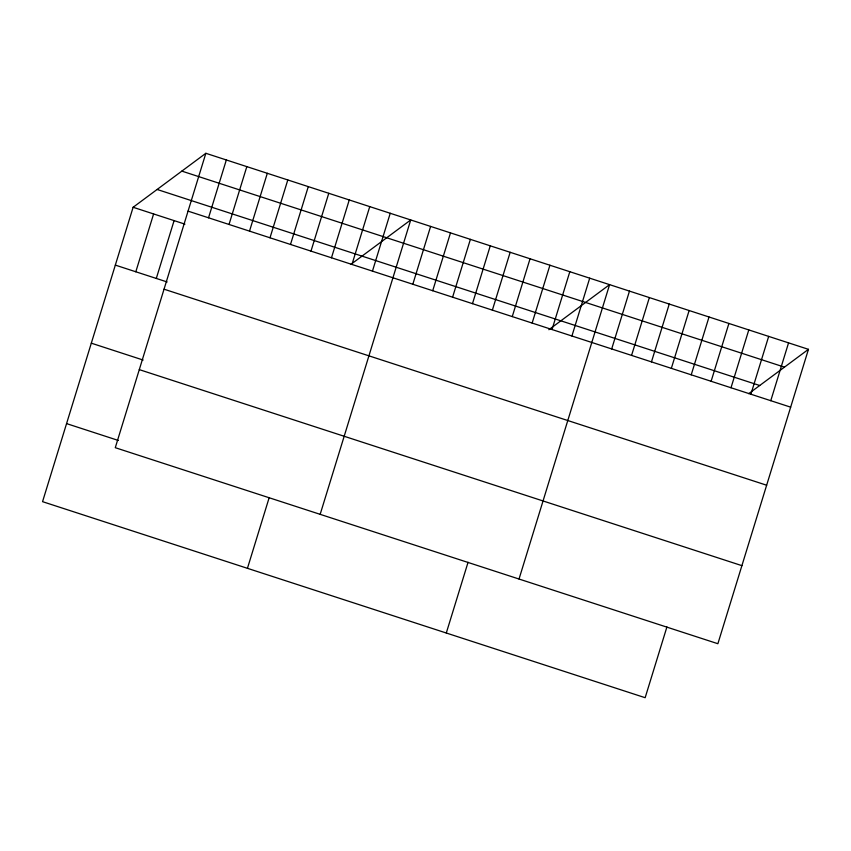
<?xml version="1.0" encoding="UTF-8"?>
<svg xmlns="http://www.w3.org/2000/svg" width="851" height="851" viewBox="0 0 851 851"><rect width="100%" height="100%" fill="white"/><g stroke="black" fill="none" stroke-linecap="round" stroke-linejoin="round"><path stroke-width="1.28" d="M205.846 153.297L115.279 447.69L717.882 643.718L808.45 349.335L205.846 153.297L133.118 207.282L42.55 501.665L645.154 697.703L666.918 626.953M135.809 271.777L153.606 213.952M156.297 278.447L174.093 220.611M208.538 217.792L226.334 159.967M229.025 224.462L246.822 166.626M249.513 231.121L267.31 173.296M270.001 237.791L287.798 179.965M290.499 244.45L308.285 186.624M310.987 251.119L328.773 193.294M331.475 257.789L349.261 199.953M247.439 568.319L269.203 497.569M351.963 264.448L369.749 206.623M372.451 271.118L390.237 213.282M320.167 514.334L410.725 219.952L351.006 264.289M412.82 284.245L430.617 226.419M432.712 290.723L450.498 232.887M452.594 297.19L470.39 239.354M472.486 303.658L490.272 245.822M492.367 310.126L510.164 252.3M512.259 316.593L530.045 258.768M532.141 323.061L549.927 265.235M446.296 633.006L468.061 562.266M552.022 329.528L569.819 271.703M571.915 336.007L589.7 278.171M519.025 579.031L609.593 284.638L548.863 329.72M611.688 348.942L629.474 291.106M631.57 355.41L649.366 297.584M651.462 361.877L669.248 304.052M671.343 368.345L689.129 310.519M691.225 374.812L709.021 316.987M711.117 381.28L728.903 323.454M730.998 387.758L748.795 329.922M750.89 394.226L768.676 336.39M770.772 400.693L788.569 342.857M748.72 393.662L808.45 349.335M181.837 171.115L784.452 367.143M157.116 189.465L759.72 385.503M188.05 211.133L790.664 407.161M133.118 207.282L184.944 224.143M115.321 265.108L167.147 281.968M164.041 289.191L766.645 485.219M91.312 343.176L143.138 360.037M139.287 369.621L741.902 565.649M66.569 423.607L118.385 440.467"/></g></svg>
